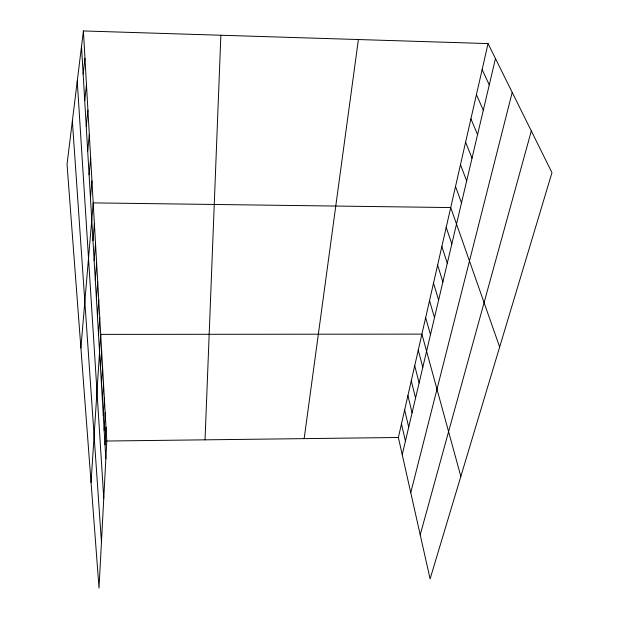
<?xml version="1.0" encoding="UTF-8"?>
<svg xmlns="http://www.w3.org/2000/svg" width="619" height="619" viewBox="0 0 619 619"><rect width="100%" height="100%" fill="white"/><g stroke="black" fill="none" stroke-linecap="round" stroke-linejoin="round"><path stroke-width="0.93" d="M205.044 439.838L220.867 35.244M83.403 30.95L106.785 441.022L99.025 588.05L67.038 164.375L83.403 30.95L488.051 43.585L551.962 172.67L430.097 578.889L398.373 437.494L488.051 43.585M105.021 444.86L105.988 427.04M104.178 430.491L105.168 412.672M103.303 415.713L104.325 397.893M102.406 400.501L103.458 382.697M101.485 384.84L102.568 367.059M100.533 368.715L101.648 350.965M91.055 482.503L100.704 334.384L421.903 334.121L460.838 476.406M98.545 334.972L99.729 317.307M97.5 317.299L98.731 299.704M96.425 299.07L97.694 281.544M95.318 280.252L96.626 262.82M94.165 260.816L95.519 243.484M92.982 240.729L94.382 223.513M80.903 347.979L93.206 202.885L450.717 207.558L499.657 347.035M90.451 197.801L91.952 180.895M89.097 174.844L90.653 158.124M87.697 151.044L89.306 134.532M86.234 126.338L87.913 110.066M84.726 100.688L86.467 84.687M83.147 74.032L84.958 58.333M304.161 438.631L358.393 39.539M402.226 454.686L495.463 58.565M410.761 492.709L512.207 92.378M420.208 534.831L531.311 130.957M106.785 441.022L398.373 437.494M482.131 69.583L489.273 84.865M476.421 94.653L483.307 110.197M470.92 118.833L477.566 134.617M465.604 142.169L472.018 158.17M460.474 164.708L466.672 180.903M455.514 186.497L461.503 202.854M446.214 227.351L451.824 243.987M441.85 246.524L447.282 263.268M437.618 265.118L442.887 281.954M433.509 283.146L438.623 300.068M429.524 300.641L434.484 317.632M425.663 317.624L430.476 334.67M418.258 350.145L422.8 367.276M414.707 365.721L419.125 382.882M411.264 380.871L415.558 398.048M407.906 395.603L412.084 412.796M404.64 409.94L408.71 427.141M401.468 423.899L405.43 441.099M72.353 121.007L101.454 542.097M77.251 81.104L103.768 498.295M81.515 46.309L105.849 458.834"/></g></svg>
